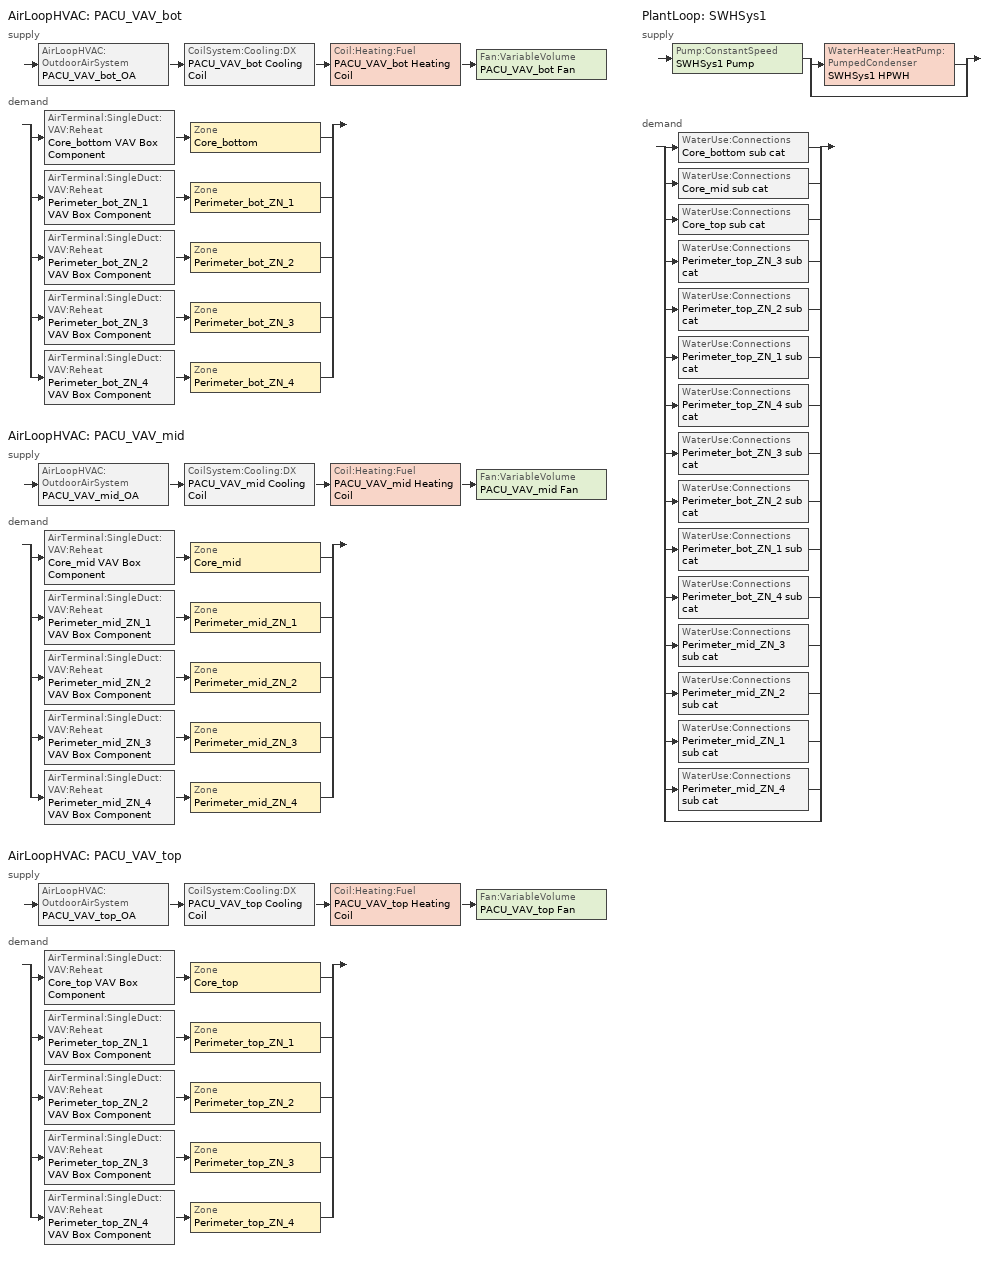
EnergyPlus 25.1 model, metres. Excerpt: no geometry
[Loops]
AirLoopHVAC 'PACU_VAV_bot'
 supply: AirLoopHVAC:OutdoorAirSystem 'PACU_VAV_bot_OA' > CoilSystem:Cooling:DX 'PACU_VAV_bot Cooling Coil' > Coil:Heating:Fuel 'PACU_VAV_bot Heating Coil' > Fan:VariableVolume 'PACU_VAV_bot Fan'
 demand: split
  | AirTerminal:SingleDuct:VAV:Reheat 'Core_bottom VAV Box Component' > Zone 'Core_bottom'
  | AirTerminal:SingleDuct:VAV:Reheat 'Perimeter_bot_ZN_1 VAV Box Component' > Zone 'Perimeter_bot_ZN_1'
  | AirTerminal:SingleDuct:VAV:Reheat 'Perimeter_bot_ZN_2 VAV Box Component' > Zone 'Perimeter_bot_ZN_2'
  | AirTerminal:SingleDuct:VAV:Reheat 'Perimeter_bot_ZN_3 VAV Box Component' > Zone 'Perimeter_bot_ZN_3'
  | AirTerminal:SingleDuct:VAV:Reheat 'Perimeter_bot_ZN_4 VAV Box Component' > Zone 'Perimeter_bot_ZN_4'
AirLoopHVAC 'PACU_VAV_mid'
 supply: AirLoopHVAC:OutdoorAirSystem 'PACU_VAV_mid_OA' > CoilSystem:Cooling:DX 'PACU_VAV_mid Cooling Coil' > Coil:Heating:Fuel 'PACU_VAV_mid Heating Coil' > Fan:VariableVolume 'PACU_VAV_mid Fan'
 demand: split
  | AirTerminal:SingleDuct:VAV:Reheat 'Core_mid VAV Box Component' > Zone 'Core_mid'
  | AirTerminal:SingleDuct:VAV:Reheat 'Perimeter_mid_ZN_1 VAV Box Component' > Zone 'Perimeter_mid_ZN_1'
  | AirTerminal:SingleDuct:VAV:Reheat 'Perimeter_mid_ZN_2 VAV Box Component' > Zone 'Perimeter_mid_ZN_2'
  | AirTerminal:SingleDuct:VAV:Reheat 'Perimeter_mid_ZN_3 VAV Box Component' > Zone 'Perimeter_mid_ZN_3'
  | AirTerminal:SingleDuct:VAV:Reheat 'Perimeter_mid_ZN_4 VAV Box Component' > Zone 'Perimeter_mid_ZN_4'
AirLoopHVAC 'PACU_VAV_top'
 supply: AirLoopHVAC:OutdoorAirSystem 'PACU_VAV_top_OA' > CoilSystem:Cooling:DX 'PACU_VAV_top Cooling Coil' > Coil:Heating:Fuel 'PACU_VAV_top Heating Coil' > Fan:VariableVolume 'PACU_VAV_top Fan'
 demand: split
  | AirTerminal:SingleDuct:VAV:Reheat 'Core_top VAV Box Component' > Zone 'Core_top'
  | AirTerminal:SingleDuct:VAV:Reheat 'Perimeter_top_ZN_1 VAV Box Component' > Zone 'Perimeter_top_ZN_1'
  | AirTerminal:SingleDuct:VAV:Reheat 'Perimeter_top_ZN_2 VAV Box Component' > Zone 'Perimeter_top_ZN_2'
  | AirTerminal:SingleDuct:VAV:Reheat 'Perimeter_top_ZN_3 VAV Box Component' > Zone 'Perimeter_top_ZN_3'
  | AirTerminal:SingleDuct:VAV:Reheat 'Perimeter_top_ZN_4 VAV Box Component' > Zone 'Perimeter_top_ZN_4'
PlantLoop 'SWHSys1'
 supply: Pump:ConstantSpeed 'SWHSys1 Pump' > split
  | WaterHeater:HeatPump:PumpedCondenser 'SWHSys1 HPWH'
  | bypass
 demand: split
  | WaterUse:Connections 'Core_bottom sub cat'
  | WaterUse:Connections 'Core_mid sub cat'
  | WaterUse:Connections 'Core_top sub cat'
  | WaterUse:Connections 'Perimeter_top_ZN_3 sub cat'
  | WaterUse:Connections 'Perimeter_top_ZN_2 sub cat'
  | WaterUse:Connections 'Perimeter_top_ZN_1 sub cat'
  | WaterUse:Connections 'Perimeter_top_ZN_4 sub cat'
  | WaterUse:Connections 'Perimeter_bot_ZN_3 sub cat'
  | WaterUse:Connections 'Perimeter_bot_ZN_2 sub cat'
  | WaterUse:Connections 'Perimeter_bot_ZN_1 sub cat'
  | WaterUse:Connections 'Perimeter_bot_ZN_4 sub cat'
  | WaterUse:Connections 'Perimeter_mid_ZN_3 sub cat'
  | WaterUse:Connections 'Perimeter_mid_ZN_2 sub cat'
  | WaterUse:Connections 'Perimeter_mid_ZN_1 sub cat'
  | WaterUse:Connections 'Perimeter_mid_ZN_4 sub cat'
  | bypass
[DesignSpecification:OutdoorAir] Outdoor Air Method=Flow/Area; Outdoor Air Flow per Zone Floor Area {m3/s-m2}=0.0004318
Name | Outdoor Air Schedule
SZ DSOA Core_bottom; SZ DSOA Perimeter_bot_ZN_1; SZ DSOA Perimeter_bot_ZN_2; SZ DSOA Perimeter_bot_ZN_3; SZ DSOA Perimeter_bot_ZN_4; SZ DSOA Core_mid; SZ DSOA Perimeter_mid_ZN_1; SZ DSOA Perimeter_mid_ZN_3; SZ DSOA Perimeter_mid_ZN_4; SZ DSOA Core_top; SZ DSOA Perimeter_top_ZN_1; SZ DSOA Perimeter_top_ZN_2; SZ DSOA Perimeter_top_ZN_3; SZ DSOA Perimeter_top_ZN_4
SZ DSOA Perimeter_mid_ZN_2 | PERIMETER_MID_ZN_2_OA_Mult
[DesignSpecification:ZoneAirDistribution] Zone Air Distribution Effectiveness in Cooling Mode=1; Zone Air Distribution Effectiveness in Heating Mode=1
Name | Minimum Zone Ventilation Efficiency
VAV_Zone_AirDistribution | 0.6
CM DSZAD Building
[Sizing:Zone] Zone Cooling Design Supply Air Temperature Input Method=SupplyAirTemperature; Zone Cooling Design Supply Air Temperature {C}=12.8; Zone Heating Design Supply Air Temperature Input Method=SupplyAirTemperature; Zone Heating Design Supply Air Temperature {C}=40; Zone Cooling Design Supply Air Humidity Ratio {kgWater/kgDryAir}=0.0085; Zone Heating Design Supply Air Humidity Ratio {kgWater/kgDryAir}=0.008; Cooling Design Air Flow Method=DesignDay; Cooling Design Air Flow Rate {m3/s}=0; Cooling Minimum Air Flow Fraction=0; Heating Design Air Flow Method=DesignDay; Heating Design Air Flow Rate {m3/s}=0; Design Specification Zone Air Distribution Object=VAV_Zone_AirDistribution; Zone Load Sizing Method=Sensible Load Only No Latent Load; Zone Latent Cooling Design Supply Air Humidity Ratio Input Method=HumidityRatioDifference; Zone Cooling Design Supply Air Humidity Ratio Difference {kgWater/kgDryAir}=0.005; Zone Latent Heating Design Supply Air Humidity Ratio Input Method=HumidityRatioDifference; Zone Humidification Design Supply Air Humidity Ratio Difference {kgWater/kgDryAir}=0.005
Name | Design Specification Outdoor Air Object
Core_bottom | SZ DSOA Core_bottom
Perimeter_bot_ZN_1 | SZ DSOA Perimeter_bot_ZN_1
Perimeter_bot_ZN_2 | SZ DSOA Perimeter_bot_ZN_2
Perimeter_bot_ZN_3 | SZ DSOA Perimeter_bot_ZN_3
Perimeter_bot_ZN_4 | SZ DSOA Perimeter_bot_ZN_4
Core_mid | SZ DSOA Core_mid
Perimeter_mid_ZN_1 | SZ DSOA Perimeter_mid_ZN_1
Perimeter_mid_ZN_2 | SZ DSOA Perimeter_mid_ZN_2
Perimeter_mid_ZN_3 | SZ DSOA Perimeter_mid_ZN_3
Perimeter_mid_ZN_4 | SZ DSOA Perimeter_mid_ZN_4
Core_top | SZ DSOA Core_top
Perimeter_top_ZN_1 | SZ DSOA Perimeter_top_ZN_1
Perimeter_top_ZN_2 | SZ DSOA Perimeter_top_ZN_2
Perimeter_top_ZN_3 | SZ DSOA Perimeter_top_ZN_3
Perimeter_top_ZN_4 | SZ DSOA Perimeter_top_ZN_4
[Sizing:System] Type of Load to Size On=Sensible; Design Outdoor Air Flow Rate {m3/s}=0.9561; Central Heating Maximum System Air Flow Ratio=0.3; Preheat Design Temperature {C}=7; Preheat Design Humidity Ratio {kgWater/kgDryAir}=0.008; Precool Design Temperature {C}=12.8; Precool Design Humidity Ratio {kgWater/kgDryAir}=0.008; Central Cooling Design Supply Air Temperature {C}=12.8; Central Heating Design Supply Air Temperature {C}=12.8; Type of Zone Sum to Use=Coincident; 100% Outdoor Air in Cooling=No; 100% Outdoor Air in Heating=No; Central Cooling Design Supply Air Humidity Ratio {kgWater/kgDryAir}=0.0085; Central Heating Design Supply Air Humidity Ratio {kgWater/kgDryAir}=0.008; Cooling Supply Air Flow Rate Method=DesignDay; Cooling Supply Air Flow Rate {m3/s}=0; Heating Supply Air Flow Rate Method=DesignDay; Heating Supply Air Flow Rate {m3/s}=0; System Outdoor Air Method=ZoneSum
PACU_VAV_bot; PACU_VAV_mid; PACU_VAV_top
[Sizing:Plant]
SWHSys1: Loop Type=Heating; Design Loop Exit Temperature {C}=53.3333; Loop Design Temperature Difference {deltaC}=5
[ZoneControl:Thermostat] Control Type Schedule=Dual Zone Control Type Sched
Name | Zone or ZoneList | Control 1
Core_bottom Thermostat | Core_bottom | Core_bottom Dual SP Control
Perimeter_bot_ZN_1 Thermostat | Perimeter_bot_ZN_1 | Perimeter_bot_ZN_1 Dual SP Control
Perimeter_bot_ZN_2 Thermostat | Perimeter_bot_ZN_2 | Perimeter_bot_ZN_2 Dual SP Control
Perimeter_bot_ZN_3 Thermostat | Perimeter_bot_ZN_3 | Perimeter_bot_ZN_3 Dual SP Control
Perimeter_bot_ZN_4 Thermostat | Perimeter_bot_ZN_4 | Perimeter_bot_ZN_4 Dual SP Control
Core_mid Thermostat | Core_mid | Core_mid Dual SP Control
Perimeter_mid_ZN_1 Thermostat | Perimeter_mid_ZN_1 | Perimeter_mid_ZN_1 Dual SP Control
Perimeter_mid_ZN_2 Thermostat | Perimeter_mid_ZN_2 | Perimeter_mid_ZN_2 Dual SP Control
Perimeter_mid_ZN_3 Thermostat | Perimeter_mid_ZN_3 | Perimeter_mid_ZN_3 Dual SP Control
Perimeter_mid_ZN_4 Thermostat | Perimeter_mid_ZN_4 | Perimeter_mid_ZN_4 Dual SP Control
Core_top Thermostat | Core_top | Core_top Dual SP Control
Perimeter_top_ZN_1 Thermostat | Perimeter_top_ZN_1 | Perimeter_top_ZN_1 Dual SP Control
Perimeter_top_ZN_2 Thermostat | Perimeter_top_ZN_2 | Perimeter_top_ZN_2 Dual SP Control
Perimeter_top_ZN_3 Thermostat | Perimeter_top_ZN_3 | Perimeter_top_ZN_3 Dual SP Control
Perimeter_top_ZN_4 Thermostat | Perimeter_top_ZN_4 | Perimeter_top_ZN_4 Dual SP Control
[ThermostatSetpoint:DualSetpoint]
Name | Heating Setpoint Temperature Schedule | Cooling Setpoint Temperature Schedule
Core_bottom Dual SP Control; Perimeter_bot_ZN_1 Dual SP Control; Perimeter_bot_ZN_2 Dual SP Control; Perimeter_bot_ZN_3 Dual SP Control; Perimeter_bot_ZN_4 Dual SP Control; Core_mid Dual SP Control; Perimeter_mid_ZN_1 Dual SP Control; Perimeter_mid_ZN_3 Dual SP Control; Perimeter_mid_ZN_4 Dual SP Control; Core_top Dual SP Control; Perimeter_top_ZN_1 Dual SP Control; Perimeter_top_ZN_2 Dual SP Control; Perimeter_top_ZN_3 Dual SP Control; Perimeter_top_ZN_4 Dual SP Control | HTGSETP_SCH_YES_OPTIMUM | CLGSETP_SCH_YES_OPTIMUM
Perimeter_mid_ZN_2 Dual SP Control | HTGSETP_SCH_YES_OPTIMUM_w_SB | CLGSETP_SCH_YES_OPTIMUM_w_SB
[AirTerminal:SingleDuct:VAV:Reheat] Availability Schedule=Always_On; Maximum Air Flow Rate {m3/s}=AUTOSIZE; Maximum Hot Water or Steam Flow Rate {m3/s}=AUTOSIZE; Minimum Hot Water or Steam Flow Rate {m3/s}=0; Convergence Tolerance=0.001; Damper Heating Action=ReverseWithLimits; Maximum Flow Fraction During Reheat=0.5; Maximum Reheat Air Temperature {C}=40
Name | Zone Minimum Air Flow Input Method | Constant Minimum Air Flow Fraction | Reheat Coil | Minimum Air Flow Fraction Schedule
Core_bottom VAV Box Component | Constant | 0.259 | Core_bottom VAV Box Reheat Coil
Perimeter_bot_ZN_1 VAV Box Component | Constant | 0.172 | Perimeter_bot_ZN_1 VAV Box Reheat Coil
Perimeter_bot_ZN_2 VAV Box Component | Constant | 0.129 | Perimeter_bot_ZN_2 VAV Box Reheat Coil
Perimeter_bot_ZN_3 VAV Box Component | Constant | 0.259 | Perimeter_bot_ZN_3 VAV Box Reheat Coil
Perimeter_bot_ZN_4 VAV Box Component | Constant | 0.121 | Perimeter_bot_ZN_4 VAV Box Reheat Coil
Core_mid VAV Box Component | Constant | 0.309 | Core_mid VAV Box Reheat Coil
Perimeter_mid_ZN_1 VAV Box Component | Constant | 0.148 | Perimeter_mid_ZN_1 VAV Box Reheat Coil
Perimeter_mid_ZN_2 VAV Box Component | Scheduled |  | Perimeter_mid_ZN_2 VAV Box Reheat Coil | Perimeter_mid_ZN_2_MDP_Sch
Perimeter_mid_ZN_3 VAV Box Component | Constant | 0.229 | Perimeter_mid_ZN_3 VAV Box Reheat Coil
Perimeter_mid_ZN_4 VAV Box Component | Constant | 0.102 | Perimeter_mid_ZN_4 VAV Box Reheat Coil
Core_top VAV Box Component | Constant | 0.298 | Core_top VAV Box Reheat Coil
Perimeter_top_ZN_1 VAV Box Component | Constant | 0.135 | Perimeter_top_ZN_1 VAV Box Reheat Coil
Perimeter_top_ZN_2 VAV Box Component | Constant | 0.104 | Perimeter_top_ZN_2 VAV Box Reheat Coil
Perimeter_top_ZN_3 VAV Box Component | Constant | 0.199 | Perimeter_top_ZN_3 VAV Box Reheat Coil
Perimeter_top_ZN_4 VAV Box Component | Constant | 0.095 | Perimeter_top_ZN_4 VAV Box Reheat Coil
[Zone equipment]
Core_bottom: Core_bottom VAV Box Component
Perimeter_bot_ZN_1: Perimeter_bot_ZN_1 VAV Box Component, SWHSys1 HPWH
Perimeter_bot_ZN_2: Perimeter_bot_ZN_2 VAV Box Component
Perimeter_bot_ZN_3: Perimeter_bot_ZN_3 VAV Box Component
Perimeter_bot_ZN_4: Perimeter_bot_ZN_4 VAV Box Component
Core_mid: Core_mid VAV Box Component
Perimeter_mid_ZN_1: Perimeter_mid_ZN_1 VAV Box Component
Perimeter_mid_ZN_2: Perimeter_mid_ZN_2 VAV Box Component
Perimeter_mid_ZN_3: Perimeter_mid_ZN_3 VAV Box Component
Perimeter_mid_ZN_4: Perimeter_mid_ZN_4 VAV Box Component
Core_top: Core_top VAV Box Component
Perimeter_top_ZN_1: Perimeter_top_ZN_1 VAV Box Component
Perimeter_top_ZN_2: Perimeter_top_ZN_2 VAV Box Component
Perimeter_top_ZN_3: Perimeter_top_ZN_3 VAV Box Component
Perimeter_top_ZN_4: Perimeter_top_ZN_4 VAV Box Component
[Fan:SystemModel]
SWHSys1 HPWH Fan: Availability Schedule=PlantHPWHSch; Design Maximum Air Flow Rate {m3/s}=Autosize; Speed Control Method=Discrete; Electric Power Minimum Flow Rate Fraction=0; Design Pressure Rise {Pa}=124.544; Motor Efficiency=0.85; Motor In Air Stream Fraction=0; Design Electric Power Consumption {W}=AUTOSIZE; Design Power Sizing Method=TotalEfficiencyAndPressure; Fan Total Efficiency=0.5
[Fan:VariableVolume] Availability Schedule=HVACOperationSchd; Pressure Rise {Pa}=1389.42; Maximum Flow Rate {m3/s}=AUTOSIZE; Fan Power Minimum Flow Rate Input Method=Fraction; Fan Power Minimum Flow Fraction=0.25; Motor In Airstream Fraction=1; Fan Power Coefficient 1=0.0408; Fan Power Coefficient 2=0.088; Fan Power Coefficient 3=-0.0729; Fan Power Coefficient 4=0.9437; Fan Power Coefficient 5=0
Name | Fan Total Efficiency | Motor Efficiency
PACU_VAV_bot Fan; PACU_VAV_mid Fan | 0.6006 | 0.924
PACU_VAV_top Fan | 0.6045 | 0.93
[Coil:Cooling:DX:TwoSpeed] Availability Schedule=Always_On; High Speed Gross Rated Total Cooling Capacity {W}=AUTOSIZE; High Speed Rated Sensible Heat Ratio=AUTOSIZE; High Speed Gross Rated Cooling COP {W/W}=3.73922; High Speed Rated Air Flow Rate {m3/s}=AUTOSIZE; Total Cooling Capacity Function of Temperature Curve=LgDXalt_CapFT; Total Cooling Capacity Function of Flow Fraction Curve=LgDXalt_CapFF; Energy Input Ratio Function of Temperature Curve=LgDXalt_EIRFT; Energy Input Ratio Function of Flow Fraction Curve=LgDXalt_EIRFF; Part Load Fraction Correlation Curve=LgDXalt_PLR; Low Speed Gross Rated Total Cooling Capacity {W}=AUTOSIZE; Low Speed Gross Rated Sensible Heat Ratio=AUTOSIZE; Low Speed Gross Rated Cooling COP {W/W}=3.73922; Low Speed Rated Air Flow Rate {m3/s}=AUTOSIZE; Low Speed Total Cooling Capacity Function of Temperature Curve=LgDXalt_CapFT; Low Speed Energy Input Ratio Function of Temperature Curve=LgDXalt_EIRFT
PACU_VAV_bot Cooling Coil; PACU_VAV_mid Cooling Coil; PACU_VAV_top Cooling Coil
[Coil:Heating:Electric] Availability Schedule=Always_On; Efficiency=1; Nominal Capacity {W}=autosize
Core_bottom VAV Box Reheat Coil; Perimeter_bot_ZN_1 VAV Box Reheat Coil; Perimeter_bot_ZN_2 VAV Box Reheat Coil; Perimeter_bot_ZN_3 VAV Box Reheat Coil; Perimeter_bot_ZN_4 VAV Box Reheat Coil; Core_mid VAV Box Reheat Coil; Perimeter_mid_ZN_1 VAV Box Reheat Coil; Perimeter_mid_ZN_2 VAV Box Reheat Coil; Perimeter_mid_ZN_3 VAV Box Reheat Coil; Perimeter_mid_ZN_4 VAV Box Reheat Coil; Core_top VAV Box Reheat Coil; Perimeter_top_ZN_1 VAV Box Reheat Coil; Perimeter_top_ZN_2 VAV Box Reheat Coil; Perimeter_top_ZN_3 VAV Box Reheat Coil; Perimeter_top_ZN_4 VAV Box Reheat Coil
[Coil:Heating:Fuel] Availability Schedule=Always_On; Fuel Type=NaturalGas; Burner Efficiency=0.84; Nominal Capacity {W}=AUTOSIZE; On Cycle Parasitic Electric Load {W}=0; Off Cycle Parasitic Fuel Load {W}=0
PACU_VAV_bot Heating Coil; PACU_VAV_mid Heating Coil; PACU_VAV_top Heating Coil
[Coil:WaterHeating:AirToWaterHeatPump:Pumped]
SWHSys1 HPWH DXCoil: Rated Heating Capacity {W}=7163; Rated COP {W/W}=3; Rated Sensible Heat Ratio=0.9; Rated Evaporator Inlet Air Dry-Bulb Temperature {C}=8.33333; Rated Evaporator Inlet Air Wet-Bulb Temperature {C}=6.1; Rated Condenser Inlet Water Temperature {C}=48.3333; Rated Evaporator Air Flow Rate {m3/s}=autocalculate; Rated Condenser Water Flow Rate {m3/s}=autocalculate; Evaporator Fan Power Included in Rated COP=Yes; Condenser Pump Power Included in Rated COP=Yes; Condenser Pump Heat Included in Rated Heating Capacity and Rated COP=Yes; Condenser Water Pump Power {W}=51.16; Fraction of Condenser Pump Heat to Water=0.1; Crankcase Heater Capacity {W}=51; Maximum Ambient Temperature for Crankcase Heater Operation {C}=10; Evaporator Air Temperature Type for Curve Objects=WetBulbTemperature; Heating Capacity Function of Temperature Curve=HPWH-Htg-Cap-fT; Heating COP Function of Temperature Curve=HPWH-COP-fT; Part Load Fraction Correlation Curve=HPWH-PLF-fPLR
[CoilSystem:Cooling:DX] Availability Schedule=Always_On
Name | Cooling Coil
PACU_VAV_bot Cooling Coil | PACU_VAV_bot Cooling Coil
PACU_VAV_mid Cooling Coil | PACU_VAV_mid Cooling Coil
PACU_VAV_top Cooling Coil | PACU_VAV_top Cooling Coil
[Controller:OutdoorAir] Minimum Outdoor Air Flow Rate {m3/s}=0; Maximum Outdoor Air Flow Rate {m3/s}=AUTOSIZE; Economizer Control Type=DifferentialDryBulb; Economizer Control Action Type=ModulateFlow; Lockout Type=LockoutWithHeating; Minimum Limit Type=FixedMinimum; Minimum Outdoor Air Schedule=MinOA_MotorizedDamper_Sched
Name | Maximum Fraction of Outdoor Air Schedule | Mechanical Ventilation Controller
PACU_VAV_bot_OA_Controller | VAV_BOT Max OA Fraction | PACU_VAV_bot_DCV
PACU_VAV_mid_OA_Controller | VAV_MID Max OA Fraction | PACU_VAV_mid_DCV
PACU_VAV_top_OA_Controller | VAV_TOP Max OA Fraction | PACU_VAV_top_DCV
[Controller:MechanicalVentilation] Availability Schedule=MinOA_MotorizedDamper_Sched; Demand Controlled Ventilation=Yes; System Outdoor Air Method=Standard62.1VentilationRateProcedure; Design Specification Zone Air Distribution Object Name 1=CM DSZAD Building; Design Specification Zone Air Distribution Object Name 2=CM DSZAD Building; Design Specification Zone Air Distribution Object Name 3=CM DSZAD Building; Design Specification Zone Air Distribution Object Name 4=CM DSZAD Building; Design Specification Zone Air Distribution Object Name 5=CM DSZAD Building
Name | Zone or ZoneList 1 | Design Specification Outdoor Air Object Name 1 | Zone or ZoneList 2 | Design Specification Outdoor Air Object Name 2 | Zone or ZoneList 3 | Design Specification Outdoor Air Object Name 3 | Zone or ZoneList 4 | Design Specification Outdoor Air Object Name 4 | Zone or ZoneList 5 | Design Specification Outdoor Air Object Name 5
PACU_VAV_bot_DCV | Core_bottom | SZ DSOA Core_bottom | Perimeter_bot_ZN_1 | SZ DSOA Perimeter_bot_ZN_1 | Perimeter_bot_ZN_2 | SZ DSOA Perimeter_bot_ZN_2 | Perimeter_bot_ZN_3 | SZ DSOA Perimeter_bot_ZN_3 | Perimeter_bot_ZN_4 | SZ DSOA Perimeter_bot_ZN_4
PACU_VAV_mid_DCV | Core_mid | SZ DSOA Core_mid | Perimeter_mid_ZN_1 | SZ DSOA Perimeter_mid_ZN_1 | Perimeter_mid_ZN_2 | SZ DSOA Perimeter_mid_ZN_2 | Perimeter_mid_ZN_3 | SZ DSOA Perimeter_mid_ZN_3 | Perimeter_mid_ZN_4 | SZ DSOA Perimeter_mid_ZN_4
PACU_VAV_top_DCV | Core_top | SZ DSOA Core_top | Perimeter_top_ZN_1 | SZ DSOA Perimeter_top_ZN_1 | Perimeter_top_ZN_2 | SZ DSOA Perimeter_top_ZN_2 | Perimeter_top_ZN_3 | SZ DSOA Perimeter_top_ZN_3 | Perimeter_top_ZN_4 | SZ DSOA Perimeter_top_ZN_4
[AirLoopHVAC] Design Supply Air Flow Rate {m3/s}=AUTOSIZE
PACU_VAV_bot; PACU_VAV_mid; PACU_VAV_top
[Pump:ConstantSpeed]
SWHSys1 Pump: Design Flow Rate {m3/s}=autosize; Design Pump Head {Pa}=29891; Design Power Consumption {W}=AUTOSIZE; Motor Efficiency=0.3; Fraction of Motor Inefficiencies to Fluid Stream=0; Pump Control Type=Intermittent
[WaterHeater:Stratified]
SWHSys1 HPWH Tank: Tank Volume {m3}=1.1; Tank Height {m}=1.9; Tank Shape=Other; Tank Perimeter {m}=2; Maximum Temperature Limit {C}=82.2222; Heater Priority Control=MasterSlave; Heater 1 Setpoint Temperature Schedule=HPWH Supp Setpoint Sched; Heater 1 Deadband Temperature Difference {deltaC}=0.5; Heater 1 Capacity {W}=0; Heater 1 Height {m}=0.95; Heater 2 Setpoint Temperature Schedule=Lower Backup Element Setpoint Temp Schedule; Heater 2 Deadband Temperature Difference {deltaC}=5; Heater 2 Capacity {W}=3581; Heater 2 Height {m}=0.38; Heater Fuel Type=Electricity; Heater Thermal Efficiency=1; Off Cycle Parasitic Fuel Consumption Rate {W}=7.2; Off Cycle Parasitic Fuel Type=Electricity; Off Cycle Parasitic Heat Fraction to Tank=0; Off Cycle Parasitic Height {m}=1.14; On Cycle Parasitic Fuel Consumption Rate {W}=35.8; On Cycle Parasitic Fuel Type=Electricity; On Cycle Parasitic Height {m}=1.14; Ambient Temperature Indicator=Zone; Ambient Temperature Zone=CORE_BOTTOM; Uniform Skin Loss Coefficient per Unit Area to Ambient Temperature {W/m2-K}=0.39; Skin Loss Fraction to Zone=1; Off Cycle Flue Loss Fraction to Zone=1; Use Side Effectiveness=1; Use Side Inlet Height {m}=0; Use Side Outlet Height {m}=autocalculate; Source Side Inlet Height {m}=0.2; Source Side Outlet Height {m}=0.3; Inlet Mode=Fixed; Use Side Design Flow Rate {m3/s}=autosize; Source Side Design Flow Rate {m3/s}=autosize; Number of Nodes=6
[WaterHeater:HeatPump:PumpedCondenser]
SWHSys1 HPWH: Availability Schedule=PlantHPWHSch; Compressor Setpoint Temperature Schedule=SHWSys1 Water Heater Setpoint Temperature Schedule; Dead Band Temperature Difference {deltaC}=0.1; Condenser Water Flow Rate {m3/s}=Autosize; Evaporator Air Flow Rate {m3/s}=Autosize; Inlet Air Configuration=ZoneAirOnly; Inlet Air Zone=Perimeter_bot_ZN_1; Tank=SWHSys1 HPWH Tank; DX Coil=SWHSys1 HPWH DXCoil; Minimum Inlet Air Temperature for Compressor Operation {C}=0; Maximum Inlet Air Temperature for Compressor Operation {C}=93.9; Compressor Location=Outdoors; Fan=SWHSys1 HPWH Fan; Fan Placement=DrawThrough; On Cycle Parasitic Electric Load {W}=0; Off Cycle Parasitic Electric Load {W}=0; Tank Element Control Logic=Simultaneous; Control Sensor 1 Height In Stratified Tank {m}=1; Control Sensor 1 Weight=1; Control Sensor 2 Height In Stratified Tank {m}=0.3
[PlantLoop]
SWHSys1: Fluid Type=WATER; Plant Equipment Operation Scheme=SWHSys1 Loop Operation Scheme List; Maximum Loop Temperature {C}=55; Minimum Loop Temperature {C}=10; Maximum Loop Flow Rate {m3/s}=AUTOSIZE; Minimum Loop Flow Rate {m3/s}=0; Plant Loop Volume {m3}=AUTOSIZE; Load Distribution Scheme=Optimal
[PlantEquipmentList]
SWHSys1 Equipment List: SWHSys1 HPWH
[PlantEquipmentOperation:HeatingLoad]
SWHSys1 Operation Scheme: Load Range 1 Lower Limit {W}=0; Load Range 1 Upper Limit {W}=1000000000000000; Range 1 Equipment List=SWHSys1 Equipment List
[PlantEquipmentOperationSchemes]
SWHSys1 Loop Operation Scheme List: Control Scheme 1=SWHSys1 Operation Scheme; Control Scheme 1 Schedule=PlantOnSched
[EnergyManagementSystem:Sensor]
Name | Output:Variable or Output:Meter Index Key | Output:Variable or Output:Meter
Core_bottom_LSr | Core_bottom | Zone Lights Electricity Rate
Core_bottom_Occ_Sensor | Core_bottom | People Occupant Count
Core_mid_LSr | Core_mid | Zone Lights Electricity Rate
Core_mid_Occ_Sensor | Core_mid | People Occupant Count
Core_top_LSr | Core_top | Zone Lights Electricity Rate
Core_top_Occ_Sensor | Core_top | People Occupant Count
Perimeter_top_ZN_3_LSr | Perimeter_top_ZN_3 | Zone Lights Electricity Rate
Perimeter_top_ZN_3_Occ_Sensor | Perimeter_top_ZN_3 | People Occupant Count
Perimeter_top_ZN_2_LSr | Perimeter_top_ZN_2 | Zone Lights Electricity Rate
Perimeter_top_ZN_2_Occ_Sensor | Perimeter_top_ZN_2 | People Occupant Count
Perimeter_top_ZN_1_LSr | Perimeter_top_ZN_1 | Zone Lights Electricity Rate
Perimeter_top_ZN_1_Occ_Sensor | Perimeter_top_ZN_1 | People Occupant Count
Perimeter_top_ZN_4_LSr | Perimeter_top_ZN_4 | Zone Lights Electricity Rate
Perimeter_top_ZN_4_Occ_Sensor | Perimeter_top_ZN_4 | People Occupant Count
Perimeter_bot_ZN_3_LSr | Perimeter_bot_ZN_3 | Zone Lights Electricity Rate
Perimeter_bot_ZN_3_Occ_Sensor | Perimeter_bot_ZN_3 | People Occupant Count
Perimeter_bot_ZN_2_LSr | Perimeter_bot_ZN_2 | Zone Lights Electricity Rate
Perimeter_bot_ZN_2_Occ_Sensor | Perimeter_bot_ZN_2 | People Occupant Count
Perimeter_bot_ZN_1_LSr | Perimeter_bot_ZN_1 | Zone Lights Electricity Rate
Perimeter_bot_ZN_1_Occ_Sensor | Perimeter_bot_ZN_1 | People Occupant Count
Perimeter_bot_ZN_4_LSr | Perimeter_bot_ZN_4 | Zone Lights Electricity Rate
Perimeter_bot_ZN_4_Occ_Sensor | Perimeter_bot_ZN_4 | People Occupant Count
Perimeter_mid_ZN_3_LSr | Perimeter_mid_ZN_3 | Zone Lights Electricity Rate
Perimeter_mid_ZN_3_Occ_Sensor | Perimeter_mid_ZN_3 | People Occupant Count
Perimeter_mid_ZN_2_LSr | Perimeter_mid_ZN_2 | Zone Lights Electricity Rate
Perimeter_mid_ZN_2_Occ_Sensor | Perimeter_mid_ZN_2 | People Occupant Count
Perimeter_mid_ZN_1_LSr | Perimeter_mid_ZN_1 | Zone Lights Electricity Rate
Perimeter_mid_ZN_1_Occ_Sensor | Perimeter_mid_ZN_1 | People Occupant Count
Perimeter_mid_ZN_4_LSr | Perimeter_mid_ZN_4 | Zone Lights Electricity Rate
Perimeter_mid_ZN_4_Occ_Sensor | Perimeter_mid_ZN_4 | People Occupant Count
pacu_vav_bot_OA_VRP | PACU_VAV_bot | Air System Outdoor Air Mechanical Ventilation Requested Mass Flow Rate
pacu_vav_bot_OA | PACU_VAV_bot | Air System Outdoor Air Mass Flow Rate
pacu_vav_bot_SUPPLY_FLOW | PACU_VAV_bot_OA-PACU_VAV_bot_CoolCNode | System Node Standard Density Volume Flow Rate
pacu_vav_mid_OA_VRP | PACU_VAV_mid | Air System Outdoor Air Mechanical Ventilation Requested Mass Flow Rate
pacu_vav_mid_OA | PACU_VAV_mid | Air System Outdoor Air Mass Flow Rate
pacu_vav_mid_SUPPLY_FLOW | PACU_VAV_mid_OA-PACU_VAV_mid_CoolCNode | System Node Standard Density Volume Flow Rate
pacu_vav_top_OA_VRP | PACU_VAV_top | Air System Outdoor Air Mechanical Ventilation Requested Mass Flow Rate
pacu_vav_top_OA | PACU_VAV_top | Air System Outdoor Air Mass Flow Rate
pacu_vav_top_SUPPLY_FLOW | PACU_VAV_top_OA-PACU_VAV_top_CoolCNode | System Node Standard Density Volume Flow Rate
[EnergyManagementSystem:InternalVariable] Internal Data Type=Zone Floor Area
Name | Internal Data Index Key
Core_bottom_Area | Core_bottom
Core_mid_Area | Core_mid
Core_top_Area | Core_top
Perimeter_top_ZN_3_Area | Perimeter_top_ZN_3
Perimeter_top_ZN_2_Area | Perimeter_top_ZN_2
Perimeter_top_ZN_1_Area | Perimeter_top_ZN_1
Perimeter_top_ZN_4_Area | Perimeter_top_ZN_4
Perimeter_bot_ZN_3_Area | Perimeter_bot_ZN_3
Perimeter_bot_ZN_2_Area | Perimeter_bot_ZN_2
Perimeter_bot_ZN_1_Area | Perimeter_bot_ZN_1
Perimeter_bot_ZN_4_Area | Perimeter_bot_ZN_4
Perimeter_mid_ZN_3_Area | Perimeter_mid_ZN_3
Perimeter_mid_ZN_2_Area | Perimeter_mid_ZN_2
Perimeter_mid_ZN_1_Area | Perimeter_mid_ZN_1
Perimeter_mid_ZN_4_Area | Perimeter_mid_ZN_4
[SetpointManager:Scheduled]
SWHSys1 Loop Setpoint Manager: Control Variable=Temperature; Schedule=SHWSys1-Loop-Temp-Schedule; Setpoint Node or NodeList=SWHSys1 Supply Outlet Node
[SetpointManager:MixedAir] Control Variable=Temperature
Name | Setpoint Node or NodeList
PACU_VAV_bot_CoolC SAT Manager | PACU_VAV_bot_CoolC-PACU_VAV_bot_HeatCNode
PACU_VAV_bot_HeatC MixedAir Manager | PACU_VAV_bot_HeatC-PACU_VAV_bot FanNode
PACU_VAV_bot_OAMixed Air Temp Manager | PACU_VAV_bot_OA-PACU_VAV_bot_CoolCNode
PACU_VAV_mid_CoolC SAT Manager | PACU_VAV_mid_CoolC-PACU_VAV_mid_HeatCNode
PACU_VAV_mid_HeatC MixedAir Manager | PACU_VAV_mid_HeatC-PACU_VAV_mid FanNode
PACU_VAV_mid_OAMixed Air Temp Manager | PACU_VAV_mid_OA-PACU_VAV_mid_CoolCNode
PACU_VAV_top_CoolC SAT Manager | PACU_VAV_top_CoolC-PACU_VAV_top_HeatCNode
PACU_VAV_top_HeatC MixedAir Manager | PACU_VAV_top_HeatC-PACU_VAV_top FanNode
PACU_VAV_top_OAMixed Air Temp Manager | PACU_VAV_top_OA-PACU_VAV_top_CoolCNode
[SetpointManager:Warmest] Control Variable=Temperature; Minimum Setpoint Temperature {C}=12.8; Maximum Setpoint Temperature {C}=15.6; Strategy=MaximumTemperature
Name | HVAC Air Loop | Setpoint Node or NodeList
PACU_VAV_bot Supply Air Temperature Manager | PACU_VAV_bot | PACU_VAV_bot Supply Equipment Outlet Node
PACU_VAV_mid Supply Air Temperature Manager | PACU_VAV_mid | PACU_VAV_mid Supply Equipment Outlet Node
PACU_VAV_top Supply Air Temperature Manager | PACU_VAV_top | PACU_VAV_top Supply Equipment Outlet Node
[WaterUse:Equipment] Peak Flow Rate {m3/s}=3.57511e-06; Flow Rate Fraction Schedule=BLDG_SWH_SCH
Name | Target Temperature Schedule | Hot Water Supply Temperature Schedule | Zone | Sensible Fraction Schedule | Latent Fraction Schedule
Core_bottom sub cat | Core_bottom sub cat Temp Sched | Core_bottom sub catHot Supply Temp Sched | Core_bottom | Core_bottom sub cat Sensible fract sched | Core_bottom sub cat Latent fract sched
Core_mid sub cat | Core_mid sub cat Temp Sched | Core_mid sub catHot Supply Temp Sched | Core_mid | Core_mid sub cat Sensible fract sched | Core_mid sub cat Latent fract sched
Core_top sub cat | Core_top sub cat Temp Sched | Core_top sub catHot Supply Temp Sched | Core_top | Core_top sub cat Sensible fract sched | Core_top sub cat Latent fract sched
Perimeter_top_ZN_3 sub cat | Perimeter_top_ZN_3 sub cat Temp Sched | Perimeter_top_ZN_3 sub catHot Supply Temp Sched | Perimeter_top_ZN_3 | Perimeter_top_ZN_3 sub cat Sensible fract sched | Perimeter_top_ZN_3 sub cat Latent fract sched
Perimeter_top_ZN_2 sub cat | Perimeter_top_ZN_2 sub cat Temp Sched | Perimeter_top_ZN_2 sub catHot Supply Temp Sched | Perimeter_top_ZN_2 | Perimeter_top_ZN_2 sub cat Sensible fract sched | Perimeter_top_ZN_2 sub cat Latent fract sched
Perimeter_top_ZN_1 sub cat | Perimeter_top_ZN_1 sub cat Temp Sched | Perimeter_top_ZN_1 sub catHot Supply Temp Sched | Perimeter_top_ZN_1 | Perimeter_top_ZN_1 sub cat Sensible fract sched | Perimeter_top_ZN_1 sub cat Latent fract sched
Perimeter_top_ZN_4 sub cat | Perimeter_top_ZN_4 sub cat Temp Sched | Perimeter_top_ZN_4 sub catHot Supply Temp Sched | Perimeter_top_ZN_4 | Perimeter_top_ZN_4 sub cat Sensible fract sched | Perimeter_top_ZN_4 sub cat Latent fract sched
Perimeter_bot_ZN_3 sub cat | Perimeter_bot_ZN_3 sub cat Temp Sched | Perimeter_bot_ZN_3 sub catHot Supply Temp Sched | Perimeter_bot_ZN_3 | Perimeter_bot_ZN_3 sub cat Sensible fract sched | Perimeter_bot_ZN_3 sub cat Latent fract sched
Perimeter_bot_ZN_2 sub cat | Perimeter_bot_ZN_2 sub cat Temp Sched | Perimeter_bot_ZN_2 sub catHot Supply Temp Sched | Perimeter_bot_ZN_2 | Perimeter_bot_ZN_2 sub cat Sensible fract sched | Perimeter_bot_ZN_2 sub cat Latent fract sched
Perimeter_bot_ZN_1 sub cat | Perimeter_bot_ZN_1 sub cat Temp Sched | Perimeter_bot_ZN_1 sub catHot Supply Temp Sched | Perimeter_bot_ZN_1 | Perimeter_bot_ZN_1 sub cat Sensible fract sched | Perimeter_bot_ZN_1 sub cat Latent fract sched
Perimeter_bot_ZN_4 sub cat | Perimeter_bot_ZN_4 sub cat Temp Sched | Perimeter_bot_ZN_4 sub catHot Supply Temp Sched | Perimeter_bot_ZN_4 | Perimeter_bot_ZN_4 sub cat Sensible fract sched | Perimeter_bot_ZN_4 sub cat Latent fract sched
Perimeter_mid_ZN_3 sub cat | Perimeter_mid_ZN_3 sub cat Temp Sched | Perimeter_mid_ZN_3 sub catHot Supply Temp Sched | Perimeter_mid_ZN_3 | Perimeter_mid_ZN_3 sub cat Sensible fract sched | Perimeter_mid_ZN_3 sub cat Latent fract sched
Perimeter_mid_ZN_2 sub cat | Perimeter_mid_ZN_2 sub cat Temp Sched | Perimeter_mid_ZN_2 sub catHot Supply Temp Sched | Perimeter_mid_ZN_2 | Perimeter_mid_ZN_2 sub cat Sensible fract sched | Perimeter_mid_ZN_2 sub cat Latent fract sched
Perimeter_mid_ZN_1 sub cat | Perimeter_mid_ZN_1 sub cat Temp Sched | Perimeter_mid_ZN_1 sub catHot Supply Temp Sched | Perimeter_mid_ZN_1 | Perimeter_mid_ZN_1 sub cat Sensible fract sched | Perimeter_mid_ZN_1 sub cat Latent fract sched
Perimeter_mid_ZN_4 sub cat | Perimeter_mid_ZN_4 sub cat Temp Sched | Perimeter_mid_ZN_4 sub catHot Supply Temp Sched | Perimeter_mid_ZN_4 | Perimeter_mid_ZN_4 sub cat Sensible fract sched | Perimeter_mid_ZN_4 sub cat Latent fract sched
[WaterUse:Connections]
Name | Water Use Equipment 1
Core_bottom sub cat | Core_bottom sub cat
Core_mid sub cat | Core_mid sub cat
Core_top sub cat | Core_top sub cat
Perimeter_top_ZN_3 sub cat | Perimeter_top_ZN_3 sub cat
Perimeter_top_ZN_2 sub cat | Perimeter_top_ZN_2 sub cat
Perimeter_top_ZN_1 sub cat | Perimeter_top_ZN_1 sub cat
Perimeter_top_ZN_4 sub cat | Perimeter_top_ZN_4 sub cat
Perimeter_bot_ZN_3 sub cat | Perimeter_bot_ZN_3 sub cat
Perimeter_bot_ZN_2 sub cat | Perimeter_bot_ZN_2 sub cat
Perimeter_bot_ZN_1 sub cat | Perimeter_bot_ZN_1 sub cat
Perimeter_bot_ZN_4 sub cat | Perimeter_bot_ZN_4 sub cat
Perimeter_mid_ZN_3 sub cat | Perimeter_mid_ZN_3 sub cat
Perimeter_mid_ZN_2 sub cat | Perimeter_mid_ZN_2 sub cat
Perimeter_mid_ZN_1 sub cat | Perimeter_mid_ZN_1 sub cat
Perimeter_mid_ZN_4 sub cat | Perimeter_mid_ZN_4 sub cat
[Schedule:Compact]
ALWAYS_ON; PlantOnSched; PlantHPWHSch: Through: 12/31, For: AllDays, Until: 24:00, 1
HVACOperationSchd: Through: 12/31, For: Weekdays SummerDesignDay, Until: 06:00, 0, Until: 22:00, 1, Until: 24:00, 0, For: Saturday WinterDesignDay, Until: 06:00, 0, Until: 18:00, 1, Until: 24:00, 0, For:Sunday Holidays AllOtherDays, Until: 24:00, 0
BLDG_SWH_SCH: Through: 12/31, For: Weekdays SummerDesignDay, Until: 05:00, 0, Until: 06:00, 0, Until: 07:00, 0.07, Until: 08:00, 0.19, Until: 09:00, 0.35, Until: 10:00, 0.38, Until: 11:00, 0.39, Until: 12:00, 0.47, Until: 13:00, 0.57, Until: 14:00, 0.54, Until: 15:00, 0.34, Until: 16:00, 0.33, Until: 17:00, 0.44, Until: 18:00, 0.26, Until: 19:00, 0.21, Until: 20:00, 0.15, Until: 21:00, 0.17, Until: 22:00, 0.08, Until: 24:00, 0.05, For: Saturday WinterDesignDay, Until: 05:00, 0, Until: 06:00, 0, Until: 07:00, 0.07, Until: 08:00, 0.11, Until: 09:00, 0.15, Until: 10:00, 0.21, Until: 11:00, 0.19, Until: 12:00, 0.23, Until: 13:00, 0.2, Until: 14:00, 0.19, Until: 15:00, 0.15, Until: 16:00, 0.13, Until: 17:00, 0.14, Until: 19:00, 0.07, Until: 22:00, 0, Until: 24:00, 0, For:Sunday Holidays AllOtherDays, Until: 05:00, 0, Until: 06:00, 0, Until: 11:00, 0.04, Until: 13:00, 0.06, Until: 14:00, 0.09, Until: 15:00, 0.06, Until: 18:00, 0.04, Until: 22:00, 0, Until: 24:00, 0
HTGSETP_SCH_YES_OPTIMUM: Through: 12/31, For: WinterDesignDay, Until: 05:00, 15.6, Until: 06:00, 17.6, Until: 07:00, 19.6, Until: 22:00, 21, Until: 24:00, 15.6, For: Weekdays, Until: 05:00, 15.6, Until: 06:00, 17.8, Until: 07:00, 20, Until: 22:00, 21, Until: 24:00, 15.6, For SummerDesignDay, Until: 24:00, 15.6, For: Saturday, Until: 05:00, 15.6, Until: 06:00, 17.8, Until: 07:00, 20, Until: 17:00, 21, Until: 24:00, 15.6, For:Sunday Holidays AllOtherDays, Until: 24:00, 15.6
HTGSETP_SCH_YES_OPTIMUM_w_SB: Through: 12/31, For: Weekdays, Until: 01:00, 15.6, Until: 02:00, 15.6, Until: 03:00, 15.6, Until: 04:00, 15.6, Until: 05:00, 15.6, Until: 06:00, 17.8, Until: 07:00, 20, Until: 08:00, 21, Until: 09:00, 21, Until: 10:00, 21, Until: 11:00, 20.4444, Until: 12:00, 21, Until: 13:00, 20.4444, Until: 14:00, 21, Until: 15:00, 20.4444, Until: 16:00, 21, Until: 17:00, 21, Until: 18:00, 21, Until: 19:00, 21, Until: 20:00, 21, Until: 21:00, 21, Until: 22:00, 21, Until: 23:00, 15.6, Until: 24:00, 15.6, For: Saturday, Until: 01:00, 15.6, Until: 02:00, 15.6, Until: 03:00, 15.6, Until: 04:00, 15.6, Until: 05:00, 15.6, Until: 06:00, 17.6, Until: 07:00, 20, Until: 08:00, 21, Until: 09:00, 21, Until: 10:00, 21, Until: 11:00, 20.4444, Until: 12:00, 21, Until: 13:00, 20.4444, Until: 14:00, 21, Until: 15:00, 20.4444, Until: 16:00, 21, Until: 17:00, 21, Until: 18:00, 15.6, Until: 19:00, 15.6, Until: 20:00, 15.6, Until: 21:00, 15.6, Until: 22:00, 15.6, Until: 23:00, 15.6, Until: 24:00, 15.6, For: WinterDesignDay, Until: 05:00, 15.6, Until: 06:00, 17.6, Until: 07:00, 19.6, Until: 22:00, 21, Until: 24:00, 15.6, For SummerDesignDay, Until: 24:00, 15.6, For:Sunday Holidays AllOtherDays, Until: 24:00, 15.6
CLGSETP_SCH_YES_OPTIMUM: Through: 12/31, For: SummerDesignDay, Until: 05:00, 26.7, Until: 06:00, 25.7, Until: 07:00, 25, Until: 22:00, 24, Until: 24:00, 26.7, For: Weekdays, Until: 05:00, 26.7, Until: 06:00, 25.6, Until: 07:00, 25, Until: 22:00, 24, Until: 24:00, 26.7, For: Saturday, Until: 05:00, 26.7, Until: 06:00, 25.7, Until: 07:00, 25, Until: 17:00, 24, Until: 24:00, 26.7, For WinterDesignDay, Until: 24:00, 26.7, For:Sunday Holidays AllOtherDays, Until: 24:00, 26.7
CLGSETP_SCH_YES_OPTIMUM_w_SB: Through: 12/31, For: Weekdays, Until: 01:00, 26.7, Until: 02:00, 26.7, Until: 03:00, 26.7, Until: 04:00, 26.7, Until: 05:00, 26.7, Until: 06:00, 25.6, Until: 07:00, 25, Until: 08:00, 24, Until: 09:00, 24, Until: 10:00, 24, Until: 11:00, 24.5556, Until: 12:00, 24, Until: 13:00, 24.5556, Until: 14:00, 24, Until: 15:00, 24.5556, Until: 16:00, 24, Until: 17:00, 24, Until: 18:00, 24, Until: 19:00, 24, Until: 20:00, 24, Until: 21:00, 24, Until: 22:00, 24, Until: 23:00, 26.7, Until: 24:00, 26.7, For: Saturday, Until: 01:00, 26.7, Until: 02:00, 26.7, Until: 03:00, 26.7, Until: 04:00, 26.7, Until: 05:00, 26.7, Until: 06:00, 25.7, Until: 07:00, 25, Until: 08:00, 24, Until: 09:00, 24, Until: 10:00, 24, Until: 11:00, 24.5556, Until: 12:00, 24, Until: 13:00, 24.5556, Until: 14:00, 24, Until: 15:00, 24.5556, Until: 16:00, 24, Until: 17:00, 24, Until: 18:00, 26.7, Until: 19:00, 26.7, Until: 20:00, 26.7, Until: 21:00, 26.7, Until: 22:00, 26.7, Until: 23:00, 26.7, Until: 24:00, 26.7, For: SummerDesignDay, Until: 05:00, 26.7, Until: 06:00, 25.7, Until: 07:00, 25, Until: 22:00, 24, Until: 24:00, 26.7, For WinterDesignDay, Until: 24:00, 26.7, For:Sunday Holidays AllOtherDays, Until: 24:00, 26.7
MinOA_MotorizedDamper_Sched: Through: 12/31, For: Weekdays SummerDesignDay, Until: 07:00, 0, Until: 22:00, 1, Until: 24:00, 0, For: Saturday WinterDesignDay, Until: 07:00, 0, Until: 18:00, 1, Until: 24:00, 0, For:Sunday Holidays AllOtherDays, Until: 24:00, 0
Dual Zone Control Type Sched: Through: 12/31, For: AllDays, Until: 24:00, 4
Core_bottom sub cat Latent fract sched; Core_mid sub cat Latent fract sched; Core_top sub cat Latent fract sched; Perimeter_top_ZN_3 sub cat Latent fract sched; Perimeter_top_ZN_2 sub cat Latent fract sched; Perimeter_top_ZN_1 sub cat Latent fract sched; Perimeter_top_ZN_4 sub cat Latent fract sched; Perimeter_bot_ZN_3 sub cat Latent fract sched; Perimeter_bot_ZN_2 sub cat Latent fract sched; Perimeter_bot_ZN_1 sub cat Latent fract sched; Perimeter_bot_ZN_4 sub cat Latent fract sched; Perimeter_mid_ZN_3 sub cat Latent fract sched; Perimeter_mid_ZN_2 sub cat Latent fract sched; Perimeter_mid_ZN_1 sub cat Latent fract sched; Perimeter_mid_ZN_4 sub cat Latent fract sched: Through: 12/31, For: AllDays, Until: 24:00, 0.05
Core_bottom sub cat Sensible fract sched; Core_mid sub cat Sensible fract sched; Core_top sub cat Sensible fract sched; Perimeter_top_ZN_3 sub cat Sensible fract sched; Perimeter_top_ZN_2 sub cat Sensible fract sched; Perimeter_top_ZN_1 sub cat Sensible fract sched; Perimeter_top_ZN_4 sub cat Sensible fract sched; Perimeter_bot_ZN_3 sub cat Sensible fract sched; Perimeter_bot_ZN_2 sub cat Sensible fract sched; Perimeter_bot_ZN_1 sub cat Sensible fract sched; Perimeter_bot_ZN_4 sub cat Sensible fract sched; Perimeter_mid_ZN_3 sub cat Sensible fract sched; Perimeter_mid_ZN_2 sub cat Sensible fract sched; Perimeter_mid_ZN_1 sub cat Sensible fract sched; Perimeter_mid_ZN_4 sub cat Sensible fract sched: Through: 12/31, For: AllDays, Until: 24:00, 0.2
Core_bottom sub cat Temp Sched; Core_mid sub cat Temp Sched; Core_top sub cat Temp Sched; Perimeter_top_ZN_3 sub cat Temp Sched; Perimeter_top_ZN_2 sub cat Temp Sched; Perimeter_top_ZN_1 sub cat Temp Sched; Perimeter_top_ZN_4 sub cat Temp Sched; Perimeter_bot_ZN_3 sub cat Temp Sched; Perimeter_bot_ZN_2 sub cat Temp Sched; Perimeter_bot_ZN_1 sub cat Temp Sched; Perimeter_bot_ZN_4 sub cat Temp Sched; Perimeter_mid_ZN_3 sub cat Temp Sched; Perimeter_mid_ZN_2 sub cat Temp Sched; Perimeter_mid_ZN_1 sub cat Temp Sched; Perimeter_mid_ZN_4 sub cat Temp Sched; SHWSys1-Loop-Temp-Schedule; SHWSys1 Water Heater Setpoint Temperature Schedule: Through: 12/31, For: AllDays, Until: 24:00, 60
Core_bottom sub catHot Supply Temp Sched; Core_mid sub catHot Supply Temp Sched; Core_top sub catHot Supply Temp Sched; Perimeter_top_ZN_3 sub catHot Supply Temp Sched; Perimeter_top_ZN_2 sub catHot Supply Temp Sched; Perimeter_top_ZN_1 sub catHot Supply Temp Sched; Perimeter_top_ZN_4 sub catHot Supply Temp Sched; Perimeter_bot_ZN_3 sub catHot Supply Temp Sched; Perimeter_bot_ZN_2 sub catHot Supply Temp Sched; Perimeter_bot_ZN_1 sub catHot Supply Temp Sched; Perimeter_bot_ZN_4 sub catHot Supply Temp Sched; Perimeter_mid_ZN_3 sub catHot Supply Temp Sched; Perimeter_mid_ZN_2 sub catHot Supply Temp Sched; Perimeter_mid_ZN_1 sub catHot Supply Temp Sched; Perimeter_mid_ZN_4 sub catHot Supply Temp Sched: Through: 12/31, For: AllDays, Until: 24:00, 55
PERIMETER_MID_ZN_2_OA_Mult: Through: 12/31, For: Weekdays, Until: 01:00, 1, Until: 02:00, 1, Until: 03:00, 1, Until: 04:00, 1, Until: 05:00, 1, Until: 06:00, 1, Until: 07:00, 1, Until: 08:00, 1, Until: 09:00, 1, Until: 10:00, 1, Until: 11:00, 0, Until: 12:00, 1, Until: 13:00, 0, Until: 14:00, 1, Until: 15:00, 0, Until: 16:00, 1, Until: 17:00, 1, Until: 18:00, 1, Until: 19:00, 1, Until: 20:00, 1, Until: 21:00, 1, Until: 22:00, 1, Until: 23:00, 1, Until: 24:00, 1, For: Saturday, Until: 01:00, 1, Until: 02:00, 1, Until: 03:00, 1, Until: 04:00, 1, Until: 05:00, 1, Until: 06:00, 1, Until: 07:00, 1, Until: 08:00, 1, Until: 09:00, 1, Until: 10:00, 1, Until: 11:00, 0, Until: 12:00, 1, Until: 13:00, 0, Until: 14:00, 1, Until: 15:00, 0, Until: 16:00, 1, Until: 17:00, 1, Until: 18:00, 1, Until: 19:00, 1, Until: 20:00, 1, Until: 21:00, 1, Until: 22:00, 1, Until: 23:00, 1, Until: 24:00, 1, For: AllOtherDays, Until: 24:00, 1
PERIMETER_MID_ZN_2_MDP_Sch: Through: 12/31, For: Weekdays, Until: 01:00, 0.105, Until: 02:00, 0.105, Until: 03:00, 0.105, Until: 04:00, 0.105, Until: 05:00, 0.105, Until: 06:00, 0.105, Until: 07:00, 0.105, Until: 08:00, 0.105, Until: 09:00, 0.105, Until: 10:00, 0.105, Until: 11:00, 0.01, Until: 12:00, 0.105, Until: 13:00, 0.01, Until: 14:00, 0.105, Until: 15:00, 0.01, Until: 16:00, 0.105, Until: 17:00, 0.105, Until: 18:00, 0.105, Until: 19:00, 0.105, Until: 20:00, 0.105, Until: 21:00, 0.105, Until: 22:00, 0.105, Until: 23:00, 0.105, Until: 24:00, 0.105, For: Saturday, Until: 01:00, 0.105, Until: 02:00, 0.105, Until: 03:00, 0.105, Until: 04:00, 0.105, Until: 05:00, 0.105, Until: 06:00, 0.105, Until: 07:00, 0.105, Until: 08:00, 0.105, Until: 09:00, 0.105, Until: 10:00, 0.105, Until: 11:00, 0.01, Until: 12:00, 0.105, Until: 13:00, 0.01, Until: 14:00, 0.105, Until: 15:00, 0.01, Until: 16:00, 0.105, Until: 17:00, 0.105, Until: 18:00, 0.105, Until: 19:00, 0.105, Until: 20:00, 0.105, Until: 21:00, 0.105, Until: 22:00, 0.105, Until: 23:00, 0.105, Until: 24:00, 0.105, For: AllOtherDays, Until: 24:00, 0.105
HPWH Supp Setpoint Sched: THROUGH: 12/31, FOR: AllDays, UNTIL: 24:00, 53.3
Lower Backup Element Setpoint Temp Schedule: THROUGH: 12/31, FOR: AllDays, UNTIL: 24:00, 45
[Schedule:Constant] Hourly Value=1
VAV_BOT Max OA Fraction; VAV_MID Max OA Fraction; VAV_TOP Max OA Fraction
[Curve:Quadratic]
Name | Coefficient1 Constant | Coefficient2 x | Coefficient3 x**2 | Minimum Value of x | Maximum Value of x
LgDXalt_CapFF | 0.718954 | 0.435436 | -0.154193 | 0.75 | 1.25
LgDXalt_EIRFF | 1.19525 | -0.306138 | 0.110973 | 0.75 | 1.25
LgDXalt_PLR | 0.771 | 0.229 | 0 | 0 | 1
HPWH-PLF-FPLR | 0.75 | 0.25 | 0 | 0 | 1
[Curve:Biquadratic]
Name | Coefficient1 Constant | Coefficient2 x | Coefficient3 x**2 | Coefficient4 y | Coefficient5 y**2 | Coefficient6 x*y | Minimum Value of x | Maximum Value of x | Minimum Value of y | Maximum Value of y | Minimum Curve Output
LgDXalt_CapFT | 1.39072 | -0.0529058 | 0.0018423 | 0.00058267 | -0.000186814 | 0.000265159 | 16.5556 | 22.1111 | 23.7778 | 47.66
LgDXalt_EIRFT | -0.536161 | 0.105138 | -0.00172659 | 0.0149848 | 0.000659948 | -0.0017385 | 16.5556 | 22.1111 | 23.7778 | 47.66
HPWH-Htg-Cap-fT | 0.369827 | 0.043341 | -0.00023 | 0.000466 | 0.000026 | -0.00027 | 0 | 100 | 0 | 100 | 0
HPWH-COP-fT | 1.19713 | 0.077849 | -1.6e-06 | -0.02675 | 0.000296 | -0.00112 | 0 | 100 | 0 | 100
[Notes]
GPARM parameters as input:
Case = ASHRAE901_OfficeMedium_STD2022_Rochester
AnalysisPurpose = ProgressIndicator
AnalysisCodeName = ASHRAE901
AnalysisAmendment = NoneAmend
AnalysisPrototype = OfficeMedium
AnalysisScope = National
AnalysisState = National
AnalysisCity = USA_MN_Rochester
AnalysisCustomFlag = Default
hvac_autogen = Default
roof_emissivity = 0.9
roof_solar_absorp = 0.7
economizer = DifferentialDryBulb
skip_economizer_control = No
sidelighting_control = yes_AY
exterior_lights_watts = 0
exterior_lights_watts_a = 542.49
exterior_lights_watts_b = 280.18
SAT_reset_switch = Yes
SAT_reset_T = 15.6
door_infil = 0.678659786
frac_ofpk = 0.131
damper_sched = MinOA_MotorizedDamper_Sched
economizer_lockout = LockoutWithHeating
heating_damper_act = ReverseWithLimits
BLDG_ELEVATORS_LIGHTS_FAN_SCH = ELEV_LIGHT_FAN_SCH_ADD_DF
BLDG_ELEVATORS_LIGHTS_FAN_POWER = 125
STD189_overhang = no
ext_lgt_sch = Exterior_Lgt_ALWAYS_ON
transformer_size = 45000
transformer_eff = 0.984
OA_BASED_OPTIMUM_START_EMS = yes
OPTIMUM_START_SF_DEPENDENT_EMS = no
pipe_heat_loss = 1886.44
skip_EMSprogram = yes
HtgSetP_Sch_PACU_VAV_bot = HTGSETP_SCH_YES_OPTIMUM
HtgSetP_Sch_PACU_VAV_mid = HTGSETP_SCH_YES_OPTIMUM
HtgSetP_Sch_PACU_VAV_top = HTGSETP_SCH_YES_OPTIMUM
ClgSetP_Sch_PACU_VAV_bot = CLGSETP_SCH_YES_OPTIMUM
ClgSetP_Sch_PACU_VAV_mid = CLGSETP_SCH_YES_OPTIMUM
ClgSetP_Sch_PACU_VAV_top = CLGSETP_SCH_YES_OPTIMUM
Wfile_TMY3 = USA_MN_Rochester.Intl.AP.726440_TMY3.epw
receptacle_ctrl_occ_reduction_frac = 0.95308699
receptacle_ctrl_unocc_reduction_frac = 0.769184602
SHW_Pump_Head = 29891
CodeName = ASHRAE90.1_STD2019
exterior_lights_watts_c = 3002.07
Addendum_AH = Yes
LPD_Ctrl = 0.02
office_standby_mode = Yes
Core_ZN_SWH_flow = 3.575111e-06
ZoneSysMapID = DEFAULT
HasMZ = yes
Filename_left = ASHRAE901_OfficeMedium_STD2022_Rochester
Zone_left = Zone 6A
Roof_Thermal_Emittance_left = 0.9
Roof_Solar_Reflectance_left = 0.3
sidelighting_control_left = yes_AY
Exterior_Lights_left =
Exterior_Lights_a_add_Cd_left =
Exterior_Lights_b_add_Cd_left =
Economizer_left = yes
Door_Infiltration_Rate_left = 1438
Off_peak_Fraction_left = 0.131
transformer_size_left = 45000
transformer_eff_left = 0.984
webposting = yes
hourly_output = no
specify overhang_pf for 1891 codes
